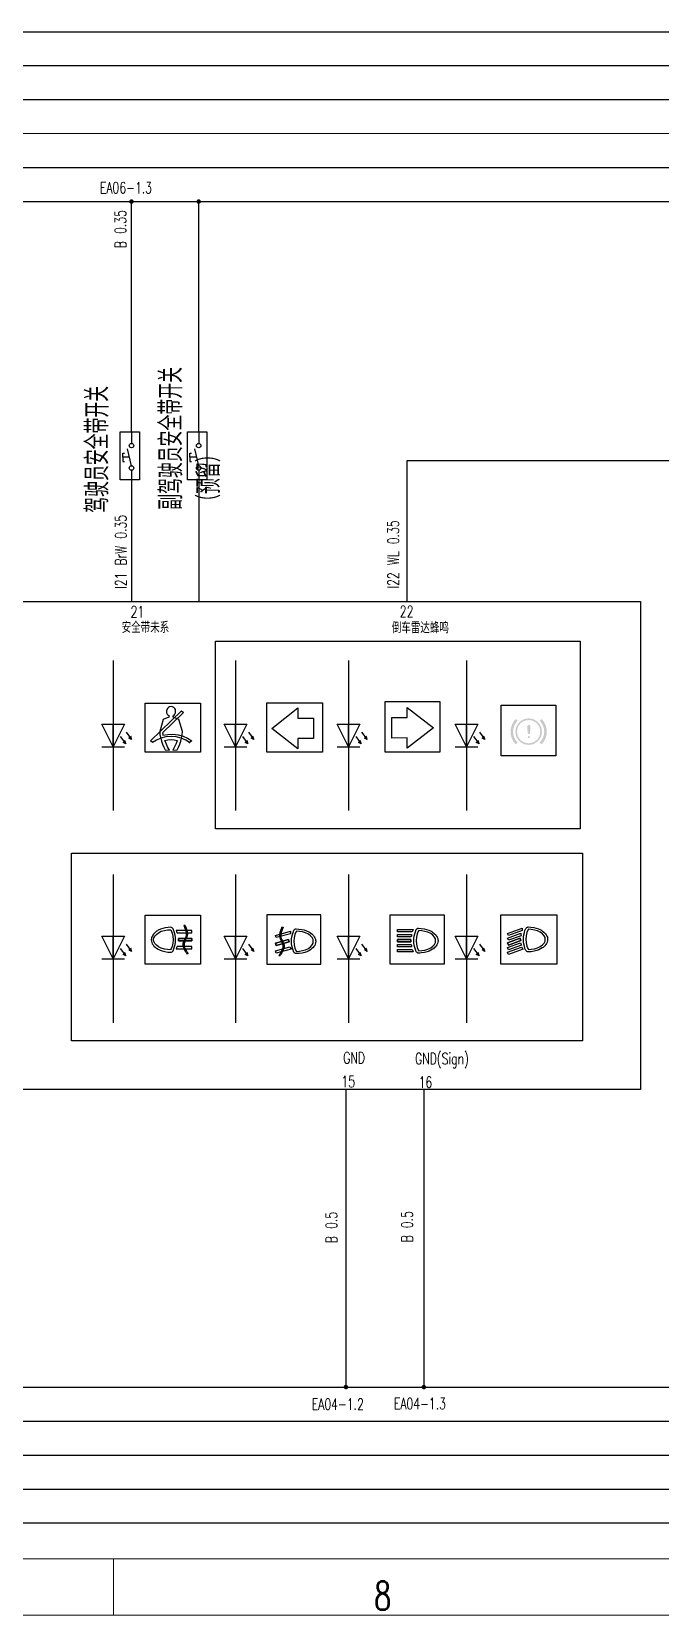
# Model space of a CAD drawing. Header units: millimetres. Extents: x 944 to 3046, y -306 to 288.
# Drawn here: x 1630.2 to 1741.1, y -305.6 to -26 of the extents above; entities that cross this region are included whole.
import ezdxf

# ---------------------------------------------------------------- set-up
doc = ezdxf.new("R2010")
doc.units = ezdxf.units.MM
doc.linetypes.add('DASHED', pattern=[19.049999999999997, 12.7, -6.349999999999998])
doc.linetypes.add('HIDDEN', pattern=[9.524999999999999, 6.349999999999999, -3.174999999999999])
doc.layers.add('0Filament', color=7, linetype='Continuous', lineweight=20)
doc.layers.add('IG电', color=30, linetype='Continuous', lineweight=20)
for name, color, linetype in [('310V高压电源', 221, 'Continuous'), ('3DASHED', 3, 'DASHED'), ('ACC电源', 20, 'Continuous'), ('低速CAN低', 21, 'Continuous'), ('地线', 2, 'Continuous'), ('文字层', 7, 'Continuous'), ('电器件', 4, 'Continuous'), ('电器连接线', 7, 'Continuous'), ('电池电', 10, 'Continuous')]:
    doc.layers.add(name, color=color, linetype=linetype)
doc.layers.add('低速CAN高', color=7, linetype='Continuous', true_color=0x9c6471)
doc.layers.add('背光电源', color=5, linetype='Continuous', plot=False)
doc.layers.add('高速CAN高', color=23, linetype='Continuous', plot=False)
doc.layers.add('高速CAN低', color=7, linetype='Continuous', true_color=0xffa500, plot=False)
doc.styles.add('HZ', font='txt.shx', dxfattribs={"width": 0.7, "height": 2})
doc.styles.add('HZ-3.0', font='txt.shx', dxfattribs={"width": 0.7, "height": 3.5, "bigfont": 'hztxt.shx'})

# ---------------------------------------------------------------- blocks, each defined once
blk = doc.blocks.new('A$C0CAE0D84')
at = {"layer": '电器件'}
for points in [[(2.414187974092783, 4.777432520387038), (2.275947873215955, 4.961302417289289), (2.137707772339124, 5.145172314191539), (2.660826723767967, 5.250668387586074)], [(3.193703282117893, 3.740617599020652), (3.055463181241067, 3.924487495924721), (2.917223080364236, 4.108357392825154), (3.440342031793078, 4.213853466221507)]]:
    blk.add_hatch(color=256, dxfattribs=at).paths.add_polyline_path(points)
for p, q in [((-1.819e-12, 4.000000889197281), (3.999999999998181, 2.000000889197281)), ((-1.819e-12, 8.891972811e-07), (-1.819e-12, 4.000000889197281)), ((1.390022109314485, 4.29523108622993), (2.660826723767967, 5.250668387586074)), ((2.660826723767967, 5.250668387586074), (2.137707772339124, 5.145172314191539)), ((2.137707772339124, 5.145172314191539), (2.275947873215955, 4.961302417289289)), ((2.169537417339597, 3.258416164865366), (3.440342031793078, 4.213853466221507)), ((2.414187974092783, 4.777432520387038), (2.275947873215955, 4.961302417289289)), ((2.660826723767967, 5.250668387586074), (2.414187974092783, 4.777432520387038)), ((3.440342031793078, 4.213853466221507), (2.917223080364236, 4.108357392825154)), ((2.917223080364236, 4.108357392825154), (3.055463181241067, 3.924487495924721)), ((3.193703282117893, 3.740617599020652), (3.055463181241067, 3.924487495924721)), ((3.440342031793078, 4.213853466221507), (3.193703282117893, 3.740617599020652)), ((3.999999999998181, 8.891972811e-07), (3.999999999998181, 4.000000889197281)), ((3.999999999998181, 2.000000889197281), (-1.819e-12, 8.891972811e-07))]:
    blk.add_line(p, q, dxfattribs=at)
blk = doc.blocks.new('A$C5C44610B')
blk.add_line((1.999995099402438, -3.4309814509e-06), (1.999995099401985, 3.999996569018548))
at = {"rotation": 270}
blk.add_blockref('A$C0CAE0D84', (-5.7897946135e-06, 3.99999656901673), dxfattribs=at)

msp = doc.modelspace()

# ---------------------------------------------------------------- hatches: boundary and pattern name
at = {"layer": '0Filament', "ltscale": 0.1}
for points in [[(1647.379148799946, -55.98618468316273, 1), (1648.175815886623, -55.98618468316273, 1)], [(1659.239980232966, -55.98618468316274, 1), (1660.036647319643, -55.98618468316274, 1)], [(1685.222864884216, -265.3142655791758, 1), (1686.019531970893, -265.3142655791758, 1)], [(1698.968682179186, -265.3142655791758, 1), (1699.765349265863, -265.3142655791758, 1)]]:
    msp.add_hatch(color=0, dxfattribs=at).paths.add_polyline_path(points)
at = {"layer": '电池电', "lineweight": -3}
h = msp.add_hatch(color=256, dxfattribs=at)
edge = h.paths.add_edge_path()
edge.add_arc((1717.863033734806, -149.5865342682175), 2.339999999999998, 0, 360)
edge = h.paths.add_edge_path(flags=16)
edge.add_ellipse((1717.863033734806, -149.5865342682175), major_axis=(0, 2.047746153914999), ratio=1, start_angle=0, end_angle=360, ccw=False)
edge = h.paths.add_edge_path(flags=0)
edge.add_ellipse((1717.895545812786, -150.5382100941251), major_axis=(0, 0.189494401286925), ratio=1, start_angle=0, end_angle=360, ccw=False)
edge = h.paths.add_edge_path()
edge.add_line((1719.804041849163, -147.6455261538596), (1720.125163050478, -147.324404952546))
edge.add_ellipse((1717.863033734806, -149.5865342682175), major_axis=(0, 3.199133958063747), ratio=1, start_angle=225.0000000000095, end_angle=314.99999999999056, ccw=False)
edge.add_line((1720.125163050478, -151.8486635838881), (1719.804041849166, -151.5275423825741))
edge.add_ellipse((1717.863033734806, -149.5865342682175), major_axis=(0, 2.744999999999998), ratio=1, start_angle=225.0000000000095, end_angle=314.9999999999905)
edge = h.paths.add_edge_path()
edge.add_line((1715.600904419137, -151.8486635838882), (1715.922025620449, -151.5275423825743))
edge.add_ellipse((1717.863033734806, -149.5865342682175), major_axis=(0, 2.744999999999998), ratio=1, start_angle=45.00000000000949, end_angle=134.9999999999905, ccw=False)
edge.add_line((1715.922025620449, -147.6455261538607), (1715.600904419135, -147.3244049525468))
edge.add_ellipse((1717.863033734806, -149.5865342682175), major_axis=(0, 3.199133958063747), ratio=1, start_angle=45.00000000000951, end_angle=134.9999999999905)
edge = h.paths.add_edge_path(flags=0)
edge.add_ellipse((1717.895545812786, -148.6703295075091), major_axis=(0, 0.292814683991865), ratio=1, start_angle=-95.09199999999629, end_angle=95.0919999999964, ccw=False)
edge.add_line((1718.187204894165, -148.6963183399181), (1718.084292368294, -149.8511908348545))
edge.add_ellipse((1717.895545812786, -149.8343722171185), major_axis=(0, 0.189494401286925), ratio=1, start_angle=95.0919999999964, end_angle=264.9080000000036, ccw=False)
edge.add_line((1717.706799257276, -149.8511908348546), (1717.603886731406, -148.6963183399184))

# ---------------------------------------------------------------- linework, layer by layer
for p, q in [((1696.396286413474, -126.5757284137408), (1696.396286413474, -101.7317578127779)), ((1696.396286413474, -101.7317578127779), (1782.634178872121, -101.7317578127779)), ((1647.777482343286, -105.1275090823515), (1647.777482343286, -126.5757284137408)), ((1659.638313776306, -105.1275090823515), (1659.638313776306, -126.5757284137408))]:
    msp.add_line(p, q)
at = {"lineweight": -3}
for p, q in [((1644.550791857927, -136.9930345967958), (1644.550791857927, -163.4928928446939)), ((1666.119585372596, -136.9930345967958), (1666.119585372596, -163.492892844694)), ((1686.091896899512, -136.9930345967958), (1686.091896899512, -163.492892844694)), ((1706.887247083436, -136.9930345967958), (1706.887247083436, -163.492892844694)), ((1692.551173248026, -144.2840990707201), (1702.182825500156, -144.2840990707201)), ((1692.551173248026, -153.2330770853581), (1692.551173248026, -144.2840990707201)), ((1702.182825500156, -144.2840990707201), (1702.182825500156, -153.2330770853581)), ((1713.016200567795, -144.8917011201416), (1722.647852819927, -144.8917011201416)), ((1713.016200567795, -153.8406791347796), (1713.016200567795, -144.8917011201416)), ((1722.647852819927, -144.8917011201416), (1722.647852819927, -153.8406791347796)), ((1702.182825500156, -153.2330770853581), (1692.551173248026, -153.2330770853581)), ((1722.647852819927, -153.8406791347796), (1713.016200567795, -153.8406791347796)), ((1644.550791857927, -174.8112950345966), (1644.550791857927, -200.9805043865057)), ((1666.119585372596, -174.8112950345966), (1666.119585372596, -200.9805043865057)), ((1686.091896899512, -174.8112950345966), (1686.091896899512, -200.9805043865057)), ((1706.887247083436, -174.8112950345966), (1706.887247083436, -200.9805043865057)), ((1657.227007579234, -183.8391464017888), (1657.021581498315, -183.8391464017888)), ((1674.333801395521, -184.1062758735362), (1674.53922747644, -184.1062758735362)), ((1657.769666517362, -188.8255623468551), (1657.564240436443, -188.8255623468551)), ((1673.791142457394, -189.0926918186027), (1673.996568538312, -189.0926918186027))]:
    msp.add_line(p, q, dxfattribs=at)
msp.add_lwpolyline([(1433.0100303036, -126.5757284137408), (1737.576463196664, -126.5757284137408), (1737.576463196664, -212.7849401088766), (1433.0100303036, -212.7849401088766)], close=True)
for points in [[(1662.579602049289, -133.5881489346792), (1726.955999294364, -133.5881489346792), (1726.955999294364, -166.7741985763181), (1662.579602049289, -166.7741985763181)], [(1650.188984250421, -144.5745474700988), (1659.942329362135, -144.5745474700988), (1659.942329362135, -153.2330770853581), (1650.188984250421, -153.2330770853581)], [(1671.643067586071, -144.5099323605911), (1681.484997941154, -144.5099323605911), (1681.484997941154, -153.2330770853581), (1671.643067586071, -153.2330770853581)], [(1637.224526888293, -171.0164006188443), (1727.36987071371, -171.0164006188443), (1727.36987071371, -204.2024502604828), (1637.224526888293, -204.2024502604828)], [(1650.188984250421, -182.002799154264), (1659.942329362135, -182.002799154264), (1659.942329362135, -190.6613287695227), (1650.188984250421, -190.6613287695227)], [(1681.170386449619, -181.9127978338574), (1671.68960975318, -181.9127978338574), (1671.68960975318, -190.6613287695227), (1681.170386449619, -190.6613287695227)], [(1693.44774978423, -181.9127978338574), (1702.928526480669, -181.9127978338574), (1702.928526480669, -190.6613287695227), (1693.44774978423, -190.6613287695227)], [(1712.964991457472, -181.9381840447558), (1722.806921812555, -181.9381840447558), (1722.806921812555, -190.6613287695227), (1712.964991457472, -190.6613287695227)]]:
    msp.add_lwpolyline(points, close=True, dxfattribs=at)
for points in [[(1657.021581498315, -183.8391464017888), (1657.417866401339, -185.6483951869992), (1656.857631766742, -187.0170060729342), (1657.564240436443, -188.8255623468551)], [(1657.227007579234, -183.8391464017888), (1657.623292482258, -185.6483951869992), (1657.063057847659, -187.0170060729342), (1657.769666517362, -188.8255623468551)], [(1674.333801395521, -184.1062758735362), (1673.937516492497, -185.9155246587467), (1674.497751127094, -187.2841355446817), (1673.791142457394, -189.0926918186027)], [(1674.53922747644, -184.1062758735362), (1674.142942573416, -185.9155246587467), (1674.703177208013, -187.2841355446817), (1673.996568538312, -189.0926918186027)]]:
    msp.add_spline(points, degree=3, dxfattribs=at)
at = {"layer": '0Filament', "color": 2}
msp.add_line((953.6050991424108, -295.6199592251646), (3035.605099142411, -295.6199592251646), dxfattribs=at)
at = {"layer": '0Filament'}
msp.add_line((1644.605099142411, -295.6199592251646), (1644.605099142411, -305.6199592251646), dxfattribs=at)
at = {"layer": '0Filament', "color": 7}
msp.add_line((3045.605099142411, -305.6199592251646), (943.6050991424108, -305.6199592251646), dxfattribs=at)
at = {"layer": '310V高压电源'}
msp.add_line((1026.588253704628, -25.98618468316272), (3003.679633700273, -25.98618468316278), dxfattribs=at)
at = {"layer": 'ACC电源'}
msp.add_line((1026.588253704628, -37.98618468316272), (3003.679633700273, -37.98618468316272), dxfattribs=at)
at = {"layer": 'ACC电源', "linetype": 'Continuous', "lineweight": -3}
for p, q in [((1652.89563366649, -184.4786842178324), (1652.497953472003, -184.6435468255351)), ((1653.298677678285, -184.3334623537888), (1652.89563366649, -184.4786842178324)), ((1653.719926765165, -184.2419185424727), (1653.298677678285, -184.3334623537888)), ((1654.230207243363, -184.1685997460868), (1653.719926765165, -184.2419185424727)), ((1654.1569482665, -184.5899285923331), (1654.70513438297, -184.5520030142183)), ((1654.740467781716, -184.1346023167047), (1654.230207243363, -184.1685997460868)), ((1654.70513438297, -184.5520030142183), (1654.740467781716, -184.5899285923331)), ((1654.778473119195, -184.1489789422673), (1654.740467781716, -184.1346023167047)), ((1654.832091352398, -184.1489789422673), (1654.778473119195, -184.1489789422673)), ((1654.943315787059, -184.2065851437256), (1654.832091352398, -184.1489789422673)), ((1655.034859598379, -184.2798441205892), (1654.943315787059, -184.2065851437256)), ((1655.108178394762, -184.3871603463572), (1655.034859598379, -184.2798441205892)), ((1655.273041002467, -184.7547912000358), (1655.108178394762, -184.3871603463572)), ((1676.452630579993, -184.6542898181045), (1676.525949376377, -184.5469735923367)), ((1676.525949376377, -184.5469735923367), (1676.617493187697, -184.4737146154732)), ((1676.617493187697, -184.4737146154732), (1676.728717622357, -184.4161084140147)), ((1676.728717622357, -184.4161084140147), (1676.782335855559, -184.4161084140147)), ((1676.782335855559, -184.4161084140147), (1676.820341193038, -184.4017317884523)), ((1676.820341193038, -184.4017317884523), (1677.330601731392, -184.4357292178347)), ((1677.330601731392, -184.4357292178347), (1677.84088220959, -184.5090480142204)), ((1677.84088220959, -184.5090480142204), (1678.262131296471, -184.6005918255364)), ((1694.730515004636, -184.9325938750927), (1694.730515004636, -184.5151931775782)), ((1694.730515004636, -184.5151931775782), (1697.470269136346, -184.5151931775782)), ((1697.470269136346, -184.5151931775782), (1697.398286309328, -184.7141130341877)), ((1697.869305240042, -184.916901220005), (1698.034167847747, -184.5492703663257)), ((1698.034167847747, -184.5492703663257), (1698.107486644128, -184.4419541405582)), ((1698.107486644128, -184.4419541405582), (1698.19903045545, -184.3686951636942)), ((1698.19903045545, -184.3686951636942), (1698.310254890108, -184.3110889622362)), ((1698.310254890108, -184.3110889622362), (1698.363873123311, -184.3110889622362)), ((1698.363873123311, -184.3110889622362), (1698.40187846079, -184.2967123366741)), ((1698.40187846079, -184.2967123366741), (1698.912138999145, -184.3307097660562)), ((1698.912138999145, -184.3307097660562), (1699.422419477343, -184.4040285624416)), ((1699.422419477343, -184.4040285624416), (1699.843668564224, -184.4955723737581)), ((1699.843668564224, -184.4955723737581), (1700.246712576016, -184.6407942378016)), ((1714.14986626793, -185.2098282732348), (1716.724393008267, -184.2727771724302)), ((1716.724393008267, -184.2727771724302), (1716.724785874761, -184.484320270628)), ((1716.724785874761, -184.484320270628), (1716.730688540638, -184.7146743305485)), ((1717.215896471293, -184.6930388559327), (1717.380759078997, -184.3254080022533)), ((1717.380759078997, -184.3254080022533), (1717.45407787538, -184.2180917764859)), ((1717.45407787538, -184.2180917764859), (1717.5456216867, -184.144832799622)), ((1717.748469692043, -184.5281762482297), (1717.525980943039, -185.0763623647002)), ((1717.5456216867, -184.144832799622), (1717.656846121361, -184.0872265981639)), ((1717.656846121361, -184.0872265981639), (1717.710464354563, -184.0872265981639)), ((1717.710464354563, -184.0872265981639), (1717.748469692043, -184.0728499726016)), ((1717.748469692043, -184.0728499726016), (1718.258730230396, -184.1068474019838)), ((1717.783803090789, -184.4902506701152), (1717.748469692043, -184.5281762482297)), ((1718.331989207257, -184.5281762482297), (1717.783803090789, -184.4902506701152)), ((1718.258730230396, -184.1068474019838), (1718.769010708595, -184.1801661983696)), ((1718.898539917548, -184.6210360890703), (1718.331989207257, -184.5281762482297)), ((1718.769010708595, -184.1801661983696), (1719.190259795475, -184.2717100096856)), ((1719.190259795475, -184.2717100096856), (1719.593303807268, -184.4169318737297)), ((1719.593303807268, -184.4169318737297), (1719.990984001757, -184.5817944814316)), ((1651.290257105198, -186.1429630702663), (1651.27454451027, -186.3235183330572)), ((1651.27454451027, -186.3235183330572), (1651.309877909019, -186.5799845716016)), ((1651.328242502836, -185.9584796587441), (1651.290257105198, -186.1429630702663)), ((1651.309877909019, -186.5799845716016), (1651.367504050314, -186.8168300063242)), ((1651.401481539857, -185.7399988178398), (1651.328242502836, -185.9584796587441)), ((1651.367504050314, -186.8168300063242), (1651.45509977306, -187.0549316510483)), ((1651.528438509287, -185.5215179769347), (1651.401481539857, -185.7399988178398)), ((1651.45509977306, -187.0549316510483), (1651.58596495138, -187.2537717482942)), ((1651.673660373328, -185.3186699715935), (1651.528438509287, -185.5215179769347)), ((1651.58596495138, -187.2537717482942), (1651.75082755908, -187.4539677547435)), ((1651.930046852507, -185.0465708974872), (1651.673660373328, -185.3186699715935)), ((1651.693281177148, -186.3418829268777), (1651.731206755264, -186.0121776513122)), ((1651.731206755264, -186.6519673986212), (1651.693281177148, -186.3418829268777)), ((1651.731206755264, -186.0121776513122), (1651.896069362969, -185.6824524359057)), ((1651.896069362969, -186.9816926140286), (1651.731206755264, -186.6519673986212)), ((1651.896069362969, -185.6824524359057), (1652.168228256598, -185.3762961128922)), ((1652.187849060419, -187.2891051470416), (1651.896069362969, -186.9816926140286)), ((1652.221846489799, -184.8280302370578), (1651.930046852507, -185.0465708974872)), ((1652.168228256598, -185.3762961128922), (1652.569856539659, -185.0805683268692)), ((1652.569856539659, -187.5834969637002), (1652.187849060419, -187.2891051470416)), ((1652.351375698755, -184.7364864257406), (1652.221846489799, -184.8280302370578)), ((1652.497953472003, -184.6435468255351), (1652.351375698755, -184.7364864257406)), ((1652.569856539659, -185.0805683268692), (1653.046139588475, -184.8437228921449)), ((1653.046139588475, -184.8437228921449), (1653.590397556211, -184.6827884331739)), ((1653.590397556211, -184.6827884331739), (1654.1569482665, -184.5899285923331)), ((1654.740467781716, -184.5899285923331), (1654.96295653072, -185.1381147088038)), ((1654.96295653072, -185.1381147088038), (1655.088557590941, -185.7217139833859)), ((1655.088557590941, -186.9436872765485), (1654.96295653072, -187.5259505817652)), ((1655.088557590941, -185.7217139833859), (1655.12387104985, -186.3235183330572)), ((1655.12387104985, -186.3235183330572), (1655.088557590941, -186.9436872765485)), ((1655.380277468868, -185.1198298743499), (1655.273041002467, -184.7547912000358)), ((1655.471881099709, -185.5215179769347), (1655.380277468868, -185.1198298743499)), ((1655.380277468868, -187.5455713855852), (1655.471881099709, -187.1426270729994)), ((1655.52549933291, -185.92055408063), (1655.471881099709, -185.5215179769347)), ((1655.471881099709, -187.1426270729994), (1655.52549933291, -186.7448471793044)), ((1655.545120136729, -186.3235183330572), (1655.52549933291, -185.92055408063)), ((1655.52549933291, -186.7448471793044), (1655.545120136729, -186.3235183330572)), ((1655.672077106162, -184.7089860079068), (1655.744059933181, -184.9079058645162)), ((1658.411831237872, -184.7089860079068), (1655.672077106162, -184.7089860079068)), ((1655.744059933181, -184.9079058645162), (1655.817298970202, -185.1263867054217)), ((1655.817298970202, -185.1263867054217), (1658.411831237872, -185.1263867054217)), ((1656.055400614929, -186.1233223266057), (1656.073765208746, -186.3235183330572)), ((1658.411831237872, -186.1233223266057), (1656.055400614929, -186.1233223266057)), ((1656.055400614929, -186.1233223266057), (1658.411831237872, -186.1233223266057)), ((1656.073765208746, -186.3235183330572), (1656.055400614929, -186.1233223266057)), ((1656.055400614929, -186.1233223266057), (1656.073765208746, -186.3235183330572)), ((1658.411831237872, -186.1233223266057), (1656.055400614929, -186.1233223266057)), ((1656.073765208746, -186.3235183330572), (1656.055400614929, -186.5420589934868)), ((1656.055400614929, -186.5420589934868), (1656.073765208746, -186.3235183330572)), ((1656.073765208746, -186.3235183330572), (1656.055400614929, -186.5420589934868)), ((1656.055400614929, -186.5420589934868), (1658.411831237872, -186.5420589934868)), ((1658.411831237872, -186.5420589934868), (1656.055400614929, -186.5420589934868)), ((1656.055400614929, -186.5420589934868), (1658.411831237872, -186.5420589934868)), ((1658.411831237872, -185.1263867054217), (1658.411831237872, -184.7089860079068)), ((1658.411831237872, -186.5420589934868), (1658.411831237872, -186.1233223266057)), ((1658.411831237872, -186.1233223266057), (1658.411831237872, -186.5420589934868)), ((1658.411831237872, -186.5420589934868), (1658.411831237872, -186.1233223266057)), ((1673.219270644929, -186.9163774626737), (1675.492989125555, -186.2975321252787)), ((1675.492989125555, -186.2975321252787), (1673.219270644929, -186.9163774626737)), ((1673.219270644929, -186.9163774626737), (1675.492989125555, -186.2975321252787)), ((1673.329239184369, -187.3204162188891), (1673.219270644929, -186.9163774626737)), ((1673.219270644929, -186.9163774626737), (1673.329239184369, -187.3204162188891)), ((1673.329239184369, -187.3204162188891), (1673.219270644929, -186.9163774626737)), ((1673.219446070932, -185.5516852055231), (1675.863033172961, -184.8321715251672)), ((1673.329063758366, -185.9544348857061), (1673.219446070932, -185.5516852055231)), ((1675.832526371751, -185.2730593421464), (1673.329063758366, -185.9544348857061)), ((1675.602957664994, -186.7015708814939), (1673.329239184369, -187.3204162188891)), ((1673.329239184369, -187.3204162188891), (1675.602957664994, -186.7015708814939)), ((1675.602957664994, -186.7015708814939), (1673.329239184369, -187.3204162188891)), ((1675.492989125555, -186.2975321252787), (1675.52784457515, -186.4955240365751)), ((1675.52784457515, -186.4955240365751), (1675.492989125555, -186.2975321252787)), ((1675.492989125555, -186.2975321252787), (1675.52784457515, -186.4955240365751)), ((1675.52784457515, -186.4955240365751), (1675.602957664994, -186.7015708814939)), ((1675.602957664994, -186.7015708814939), (1675.52784457515, -186.4955240365751)), ((1675.52784457515, -186.4955240365751), (1675.602957664994, -186.7015708814939)), ((1675.845817279605, -185.0430132898986), (1675.832526371751, -185.2730593421464)), ((1675.863033172961, -184.8321715251672), (1675.845817279605, -185.0430132898986)), ((1676.015688838027, -186.5906478048045), (1676.035309641845, -186.1876835523775)), ((1676.035309641845, -187.0119766510521), (1676.015688838027, -186.5906478048045)), ((1676.035309641845, -186.1876835523775), (1676.088927875046, -185.7886474486821)), ((1676.088927875046, -187.4097565447468), (1676.035309641845, -187.0119766510521)), ((1676.088927875046, -185.7886474486821), (1676.180531505886, -185.3869593460972)), ((1676.180531505886, -185.3869593460972), (1676.287767972288, -185.0219206717833)), ((1676.287767972288, -185.0219206717833), (1676.452630579993, -184.6542898181045)), ((1676.472251383814, -185.9888434551336), (1676.436937924905, -186.5906478048045)), ((1676.436937924905, -186.5906478048045), (1676.472251383814, -187.2108167482961)), ((1676.597852444035, -185.4052441805512), (1676.472251383814, -185.9888434551336)), ((1676.472251383814, -187.2108167482961), (1676.597852444035, -187.7930800535128)), ((1676.820341193038, -184.8570580640802), (1676.597852444035, -185.4052441805512)), ((1676.855674591785, -184.8191324859656), (1676.820341193038, -184.8570580640802)), ((1677.403860708255, -184.8570580640802), (1676.855674591785, -184.8191324859656)), ((1677.970411418544, -184.9499179049212), (1677.403860708255, -184.8570580640802)), ((1678.514669386279, -185.1108523638923), (1677.970411418544, -184.9499179049212)), ((1678.262131296471, -184.6005918255364), (1678.665175308265, -184.7458136895805)), ((1678.990952435096, -185.3476977986168), (1678.514669386279, -185.1108523638923)), ((1678.665175308265, -184.7458136895805), (1679.062855502752, -184.9106762972823)), ((1679.392580718157, -185.6434255846397), (1678.990952435096, -185.3476977986168)), ((1679.062855502752, -184.9106762972823), (1679.209433276002, -185.0036158974882)), ((1679.209433276002, -185.0036158974882), (1679.338962484958, -185.0951597088057)), ((1679.338962484958, -185.0951597088057), (1679.630762122247, -185.3137003692344)), ((1679.372959914336, -187.5562346187888), (1679.664739611787, -187.2488220857757)), ((1679.664739611787, -185.9495819076534), (1679.392580718157, -185.6434255846397)), ((1679.630762122247, -185.3137003692344), (1679.887148601427, -185.5857994433409)), ((1679.829602219492, -186.2793071230593), (1679.664739611787, -185.9495819076534)), ((1679.664739611787, -187.2488220857757), (1679.829602219492, -186.9190968703687)), ((1679.867527797608, -186.6090123986249), (1679.829602219492, -186.2793071230593)), ((1679.829602219492, -186.9190968703687), (1679.867527797608, -186.6090123986249)), ((1679.887148601427, -185.5857994433409), (1680.032370465467, -185.7886474486821)), ((1680.105709201694, -187.3220611227957), (1679.974844023374, -187.5209012200417)), ((1680.032370465467, -185.7886474486821), (1680.159327434898, -186.0071282895872)), ((1680.19330492444, -187.0839594780717), (1680.105709201694, -187.3220611227957)), ((1680.159327434898, -186.0071282895872), (1680.23256647192, -186.2256091304918)), ((1680.250931065738, -186.8471140433493), (1680.19330492444, -187.0839594780717)), ((1680.23256647192, -186.2256091304918), (1680.270551869557, -186.4100925420137)), ((1680.286264464486, -186.5906478048045), (1680.250931065738, -186.8471140433493)), ((1680.270551869557, -186.4100925420137), (1680.286264464486, -186.5906478048045)), ((1697.325047272306, -184.9325938750927), (1694.730515004636, -184.9325938750927)), ((1694.730515004636, -185.3892561200875), (1697.194182093985, -185.3892561200875)), ((1694.730515004636, -185.8105052069687), (1694.730515004636, -185.3892561200875)), ((1697.122279026331, -185.8105052069687), (1694.730515004636, -185.8105052069687)), ((1694.730515004636, -186.2854323465751), (1697.086945627579, -186.2854323465751)), ((1694.730515004636, -186.7041690134556), (1694.730515004636, -186.2854323465751)), ((1694.730515004636, -186.2854323465751), (1694.730515004636, -186.7041690134556)), ((1697.086945627579, -186.2854323465751), (1694.730515004636, -186.2854323465751)), ((1694.730515004636, -186.7041690134556), (1694.730515004636, -186.2854323465751)), ((1694.730515004636, -186.2854323465751), (1697.086945627579, -186.2854323465751)), ((1697.086945627579, -186.7041690134556), (1694.730515004636, -186.7041690134556)), ((1694.730515004636, -186.7041690134556), (1697.086945627579, -186.7041690134556)), ((1697.086945627579, -186.7041690134556), (1694.730515004636, -186.7041690134556)), ((1694.730515004636, -187.6003651797849), (1694.730515004636, -187.1791160929037)), ((1694.730515004636, -187.1791160929037), (1697.122279026331, -187.1791160929037)), ((1697.086945627579, -186.2854323465751), (1697.068581033761, -186.4856283530262)), ((1697.068581033761, -186.4856283530262), (1697.086945627579, -186.2854323465751)), ((1697.086945627579, -186.2854323465751), (1697.068581033761, -186.4856283530262)), ((1697.068581033761, -186.4856283530262), (1697.086945627579, -186.7041690134556)), ((1697.086945627579, -186.7041690134556), (1697.068581033761, -186.4856283530262)), ((1697.068581033761, -186.4856283530262), (1697.086945627579, -186.7041690134556)), ((1697.160184664604, -185.6116451698842), (1697.122279026331, -185.8105052069687)), ((1697.122279026331, -187.1791160929037), (1697.160184664604, -187.3779761299882)), ((1697.194182093985, -185.3892561200875), (1697.160184664604, -185.6116451698842)), ((1697.398286309328, -184.7141130341877), (1697.325047272306, -184.9325938750927)), ((1697.597226105778, -186.4856283530262), (1697.616846909597, -186.0826641005992)), ((1697.616846909597, -186.9069571992737), (1697.597226105778, -186.4856283530262)), ((1697.616846909597, -186.0826641005992), (1697.670465142799, -185.6836279969039)), ((1697.670465142799, -187.3047370929687), (1697.616846909597, -186.9069571992737)), ((1697.670465142799, -185.6836279969039), (1697.76206877364, -185.2819398943187)), ((1697.76206877364, -187.7076814055545), (1697.670465142799, -187.3047370929687)), ((1697.76206877364, -185.2819398943187), (1697.869305240042, -184.916901220005)), ((1698.053788651567, -185.8838240033552), (1698.018475192658, -186.4856283530262)), ((1698.018475192658, -186.4856283530262), (1698.053788651567, -187.1057972965177)), ((1698.179389711787, -185.3002247287725), (1698.053788651567, -185.8838240033552)), ((1698.053788651567, -187.1057972965177), (1698.179389711787, -187.6880606017342)), ((1698.40187846079, -184.7520386123017), (1698.179389711787, -185.3002247287725)), ((1698.437211859537, -184.7141130341877), (1698.40187846079, -184.7520386123017)), ((1698.985397976006, -184.7520386123017), (1698.437211859537, -184.7141130341877)), ((1699.551948686296, -184.8448984531432), (1698.985397976006, -184.7520386123017)), ((1700.096206654033, -185.0058329121138), (1699.551948686296, -184.8448984531432)), ((1700.572489702848, -185.2426783468383), (1700.096206654033, -185.0058329121138)), ((1700.246712576016, -184.6407942378016), (1700.644392770506, -184.8056568455039)), ((1700.974117985911, -185.5384061328612), (1700.572489702848, -185.2426783468383)), ((1700.644392770506, -184.8056568455039), (1700.790970543753, -184.8985964457095)), ((1700.790970543753, -184.8985964457095), (1700.920499752711, -184.990140257027)), ((1700.920499752711, -184.990140257027), (1701.21229939, -185.2086809174563)), ((1700.954497182088, -187.4512151670108), (1701.246276879539, -187.1438026339971)), ((1701.246276879539, -185.8445624558747), (1700.974117985911, -185.5384061328612)), ((1701.21229939, -185.2086809174563), (1701.468685869179, -185.4807799915625)), ((1701.411139487245, -186.174287671281), (1701.246276879539, -185.8445624558747)), ((1701.246276879539, -187.1438026339971), (1701.411139487245, -186.8140774185902)), ((1701.449065065359, -186.5039929468463), (1701.411139487245, -186.174287671281)), ((1701.411139487245, -186.8140774185902), (1701.449065065359, -186.5039929468463)), ((1701.468685869179, -185.4807799915625), (1701.61390773322, -185.6836279969039)), ((1701.687246469447, -187.2170416710173), (1701.556381291126, -187.4158817682631)), ((1701.61390773322, -185.6836279969039), (1701.74086470265, -185.9021088378092)), ((1701.774842192193, -186.9789400262932), (1701.687246469447, -187.2170416710173)), ((1701.74086470265, -185.9021088378092), (1701.814103739671, -186.1205896787133)), ((1701.832468333489, -186.7420945915708), (1701.774842192193, -186.9789400262932)), ((1701.814103739671, -186.1205896787133), (1701.852089137311, -186.3050730902352)), ((1701.867801732239, -186.4856283530262), (1701.832468333489, -186.7420945915708)), ((1701.852089137311, -186.3050730902352), (1701.867801732239, -186.4856283530262)), ((1714.149208154588, -186.0311787704137), (1716.464297938524, -185.1885549994066)), ((1714.293283827659, -186.4270234288682), (1714.149208154588, -186.0311787704137)), ((1714.149208154588, -187.7130969791089), (1716.396731156436, -186.8950655056077)), ((1714.149637803713, -186.8733089573677), (1716.363958271488, -186.0673622179706)), ((1716.363958271488, -186.0673622179706), (1714.149637803713, -186.8733089573677)), ((1714.149637803713, -186.8733089573677), (1716.363958271488, -186.0673622179706)), ((1714.292854178535, -187.2667927132881), (1714.149637803713, -186.8733089573677)), ((1714.149637803713, -186.8733089573677), (1714.292854178535, -187.2667927132881)), ((1714.292854178535, -187.2667927132881), (1714.149637803713, -186.8733089573677)), ((1714.292625714319, -185.6020566286001), (1714.14986626793, -185.2098282732348)), ((1716.730688540638, -184.7146743305485), (1714.292625714319, -185.6020566286001)), ((1716.50717464631, -186.4608459738911), (1714.292854178535, -187.2667927132881)), ((1714.292854178535, -187.2667927132881), (1716.50717464631, -186.4608459738911)), ((1716.50717464631, -186.4608459738911), (1714.292854178535, -187.2667927132881)), ((1716.540806829506, -185.6089919553669), (1714.293283827659, -186.4270234288682)), ((1716.608373611597, -187.2663178665579), (1714.293283827659, -188.1089416375642)), ((1716.363958271488, -186.0673622179706), (1716.415172265013, -186.261765988954)), ((1716.415172265013, -186.261765988954), (1716.363958271488, -186.0673622179706)), ((1716.363958271488, -186.0673622179706), (1716.415172265013, -186.261765988954)), ((1716.396731156436, -186.8950655056077), (1716.500364943393, -187.0689683231903)), ((1716.415172265013, -186.261765988954), (1716.50717464631, -186.4608459738911)), ((1716.50717464631, -186.4608459738911), (1716.415172265013, -186.261765988954)), ((1716.415172265013, -186.261765988954), (1716.50717464631, -186.4608459738911)), ((1716.464297938524, -185.1885549994066), (1716.508412339693, -185.4091601541153)), ((1716.500364943393, -187.0689683231903), (1716.608373611597, -187.2663178665579)), ((1716.508412339693, -185.4091601541153), (1716.540806829506, -185.6089919553669)), ((1716.94381733703, -186.261765988954), (1716.96343814085, -185.8588017365267)), ((1716.96343814085, -186.6830948352012), (1716.94381733703, -186.261765988954)), ((1716.96343814085, -185.8588017365267), (1717.017056374051, -185.4597656328314)), ((1717.017056374051, -187.0808747288962), (1716.96343814085, -186.6830948352012)), ((1717.017056374051, -185.4597656328314), (1717.108660004891, -185.0580775302467)), ((1717.108660004891, -187.4838190414818), (1717.017056374051, -187.0808747288962)), ((1717.108660004891, -185.0580775302467), (1717.215896471293, -184.6930388559327)), ((1717.400379882818, -185.6599616392826), (1717.365066423909, -186.261765988954)), ((1717.365066423909, -186.261765988954), (1717.400379882818, -186.8819349324452)), ((1717.525980943039, -185.0763623647002), (1717.400379882818, -185.6599616392826)), ((1717.400379882818, -186.8819349324452), (1717.525980943039, -187.464198237662)), ((1719.442797885283, -184.7819705480415), (1718.898539917548, -184.6210360890703)), ((1719.919080934099, -185.0188159827657), (1719.442797885283, -184.7819705480415)), ((1720.320709217161, -185.3145437687889), (1719.919080934099, -185.0188159827657)), ((1719.919080934099, -187.5217446195967), (1720.301088413341, -187.2273528029385)), ((1719.990984001757, -184.5817944814316), (1720.137561775005, -184.6747340816372)), ((1720.137561775005, -184.6747340816372), (1720.26709098396, -184.7662778929547)), ((1720.26709098396, -184.7662778929547), (1720.558890621252, -184.984818553384)), ((1720.301088413341, -187.2273528029385), (1720.59286811079, -186.9199402699252)), ((1720.59286811079, -185.6207000918022), (1720.320709217161, -185.3145437687889)), ((1720.558890621252, -184.984818553384), (1720.815277100431, -185.2569176274901)), ((1720.757730718495, -185.9504253072083), (1720.59286811079, -185.6207000918022)), ((1720.59286811079, -186.9199402699252), (1720.757730718495, -186.590215054518)), ((1720.902972522379, -187.1920194041907), (1720.738109914679, -187.3922154106403)), ((1720.795656296612, -186.2801305827744), (1720.757730718495, -185.9504253072083)), ((1720.757730718495, -186.590215054518), (1720.795656296612, -186.2801305827744)), ((1720.815277100431, -185.2569176274901), (1720.960498964472, -185.4597656328314)), ((1721.033837700699, -186.9931793069449), (1720.902972522379, -187.1920194041907)), ((1720.960498964472, -185.4597656328314), (1721.087455933901, -185.6782464737369)), ((1721.121433423445, -186.7550776622211), (1721.033837700699, -186.9931793069449)), ((1721.087455933901, -185.6782464737369), (1721.160694970924, -185.8967273146407)), ((1721.17905956474, -186.5182322274985), (1721.121433423445, -186.7550776622211)), ((1721.160694970924, -185.8967273146407), (1721.198680368561, -186.0812107261631)), ((1721.214392963489, -186.261765988954), (1721.17905956474, -186.5182322274985)), ((1721.198680368561, -186.0812107261631), (1721.214392963489, -186.261765988954)), ((1651.75082755908, -187.4539677547435), (1651.930046852507, -187.6188104226072)), ((1651.930046852507, -187.6188104226062), (1652.076624625758, -187.7483396315622)), ((1652.076624625758, -187.7483396315622), (1652.221846489799, -187.8373710228772)), ((1652.221846489799, -187.8373710228772), (1652.516238306458, -188.0205184650326)), ((1652.516238306458, -188.0205184650326), (1652.84201543329, -188.1670762984407)), ((1653.046139588475, -187.8216783677892), (1652.569856539659, -187.5834969637002)), ((1652.84201543329, -188.1670762984407), (1653.171740648696, -188.2926972985056)), ((1653.590397556211, -187.9826128267601), (1653.046139588475, -187.8216783677892)), ((1653.171740648696, -188.2926972985056), (1653.682001187051, -188.4234827174612)), ((1654.1569482665, -188.0741366982347), (1653.590397556211, -187.9826128267601)), ((1653.682001187051, -188.4234827174612), (1654.210566499701, -188.496801513848)), ((1654.70513438297, -188.1133982457151), (1654.1569482665, -188.0741366982347)), ((1654.210566499701, -188.496801513848), (1654.468368707612, -188.5150863483021)), ((1654.468368707612, -188.5150863483021), (1654.740467781716, -188.5150863483021)), ((1654.740467781716, -188.0741366982347), (1654.70513438297, -188.1133982457151)), ((1654.96295653072, -187.5259505817652), (1654.740467781716, -188.0741366982347)), ((1654.740467781716, -188.5150863483021), (1654.851712156219, -188.5150863483021)), ((1654.851712156219, -188.5150863483021), (1654.977313216441, -188.4391753725482)), ((1654.977313216441, -188.4391753725482), (1655.070192997122, -188.3659363355258)), ((1655.070192997122, -188.3659363355258), (1655.088557590941, -188.3319389061447)), ((1655.088557590941, -188.3319389061447), (1655.108178394762, -188.278240913577)), ((1655.108178394762, -188.278240913577), (1655.273041002467, -187.9092740905326)), ((1655.273041002467, -187.9092740905326), (1655.380277468868, -187.5455713855852)), ((1655.744059933181, -187.7634305267858), (1655.672077106162, -187.9623503833963)), ((1655.672077106162, -187.9623503833963), (1658.411831237872, -187.9623503833963)), ((1655.817298970202, -187.5449496858815), (1655.744059933181, -187.7634305267858)), ((1658.411831237872, -187.5449496858815), (1655.817298970202, -187.5449496858815)), ((1658.411831237872, -187.9623503833963), (1658.411831237872, -187.5449496858815)), ((1673.219446070934, -188.2881048404601), (1675.722908684319, -187.6067292969008)), ((1673.329063758366, -188.6908545206427), (1673.219446070934, -188.2881048404601)), ((1675.972650860393, -187.9713408402877), (1673.329063758366, -188.6908545206427)), ((1675.722908684319, -187.6067292969008), (1675.850954381377, -187.7983073067327)), ((1675.850954381377, -187.7983073067327), (1675.972650860393, -187.9713408402877)), ((1676.180531505886, -187.8127008573325), (1676.088927875046, -187.4097565447468)), ((1676.287767972288, -188.1764035622805), (1676.180531505886, -187.8127008573325)), ((1676.452630579993, -188.5453703853242), (1676.287767972288, -188.1764035622805)), ((1676.472251383814, -188.5990683778917), (1676.452630579993, -188.5453703853242)), ((1676.490615977632, -188.6330658072731), (1676.472251383814, -188.5990683778917)), ((1676.583495758313, -188.7063048442957), (1676.490615977632, -188.6330658072731)), ((1676.709096818538, -188.7822158200501), (1676.583495758313, -188.7063048442957)), ((1676.597852444035, -187.7930800535128), (1676.820341193038, -188.3412661699823)), ((1676.820341193038, -188.7822158200501), (1676.709096818538, -188.7822158200501)), ((1676.820341193038, -188.3412661699823), (1676.855674591785, -188.3805277174629)), ((1677.092440267144, -188.7822158200501), (1676.820341193038, -188.7822158200501)), ((1676.855674591785, -188.3805277174629), (1677.403860708255, -188.3412661699823)), ((1677.350242475054, -188.7639309855952), (1677.092440267144, -188.7822158200501)), ((1677.878807787704, -188.6906121892087), (1677.350242475054, -188.7639309855952)), ((1677.403860708255, -188.3412661699823), (1677.970411418544, -188.2497422985073)), ((1678.389068326058, -188.5598267702529), (1677.878807787704, -188.6906121892087)), ((1677.970411418544, -188.2497422985073), (1678.514669386279, -188.0888078395365)), ((1678.718793541465, -188.4342057701882), (1678.389068326058, -188.5598267702529)), ((1678.514669386279, -188.0888078395365), (1678.990952435096, -187.8506264354479)), ((1679.044570668296, -188.2876479367802), (1678.718793541465, -188.4342057701882)), ((1678.990952435096, -187.8506264354479), (1679.372959914336, -187.5562346187888)), ((1679.338962484958, -188.1045004946244), (1679.044570668296, -188.2876479367802)), ((1679.484184348997, -188.0154691033097), (1679.338962484958, -188.1045004946244)), ((1679.630762122247, -187.8859398943536), (1679.484184348997, -188.0154691033097)), ((1679.809981415674, -187.7210972264912), (1679.630762122247, -187.8859398943547)), ((1679.974844023374, -187.5209012200417), (1679.809981415674, -187.7210972264912)), ((1697.194182093985, -187.6003651797849), (1694.730515004636, -187.6003651797849)), ((1694.730515004636, -188.4744281222947), (1694.730515004636, -188.0570274247805)), ((1694.730515004636, -188.0570274247805), (1697.325047272306, -188.0570274247805)), ((1697.470269136346, -188.4744281222947), (1694.730515004636, -188.4744281222947)), ((1697.160184664604, -187.3779761299882), (1697.194182093985, -187.6003651797849)), ((1697.325047272306, -188.0570274247805), (1697.398286309328, -188.2755082656847)), ((1697.398286309328, -188.2755082656847), (1697.470269136346, -188.4744281222947)), ((1697.869305240042, -188.0713841105018), (1697.76206877364, -187.7076814055545)), ((1698.034167847747, -188.4403509335463), (1697.869305240042, -188.0713841105018)), ((1698.053788651567, -188.4940489261137), (1698.034167847747, -188.4403509335463)), ((1698.072153245384, -188.5280463554949), (1698.053788651567, -188.4940489261137)), ((1698.165033026066, -188.6012853925171), (1698.072153245384, -188.5280463554949)), ((1698.29063408629, -188.6771963682714), (1698.165033026066, -188.6012853925171)), ((1698.179389711787, -187.6880606017342), (1698.40187846079, -188.2362467182037)), ((1698.40187846079, -188.6771963682714), (1698.29063408629, -188.6771963682714)), ((1698.40187846079, -188.2362467182037), (1698.437211859537, -188.2755082656847)), ((1698.673977534897, -188.6771963682714), (1698.40187846079, -188.6771963682714)), ((1698.437211859537, -188.2755082656847), (1698.985397976006, -188.2362467182037)), ((1698.931779742805, -188.6589115338166), (1698.673977534897, -188.6771963682714)), ((1699.460345055456, -188.5855927374299), (1698.931779742805, -188.6589115338166)), ((1698.985397976006, -188.2362467182037), (1699.551948686296, -188.1447228467291)), ((1699.97060559381, -188.4548073184745), (1699.460345055456, -188.5855927374299)), ((1699.551948686296, -188.1447228467291), (1700.096206654033, -187.9837883877582)), ((1700.300330809218, -188.3291863184096), (1699.97060559381, -188.4548073184745)), ((1700.096206654033, -187.9837883877582), (1700.572489702848, -187.7456069836692)), ((1700.62610793605, -188.1826284850017), (1700.300330809218, -188.3291863184096)), ((1700.572489702848, -187.7456069836692), (1700.954497182088, -187.4512151670108)), ((1700.920499752711, -187.9994810428459), (1700.62610793605, -188.1826284850017)), ((1701.065721616751, -187.9104496515311), (1700.920499752711, -187.9994810428459)), ((1701.21229939, -187.7809204425749), (1701.065721616751, -187.9104496515311)), ((1701.391518683427, -187.6160777747128), (1701.21229939, -187.7809204425762)), ((1701.556381291126, -187.4158817682631), (1701.391518683427, -187.6160777747128)), ((1714.293283827659, -188.1089416375642), (1714.149208154588, -187.7130969791089)), ((1714.149866267929, -188.5380637793777), (1716.587929094251, -187.6506814813257)), ((1714.292625714319, -188.9302921347427), (1714.149866267929, -188.5380637793777)), ((1716.867152454655, -187.9932410339378), (1714.292625714319, -188.9302921347427)), ((1716.587929094251, -187.6506814813257), (1716.731476125414, -187.8309370893676)), ((1716.731476125414, -187.8309370893676), (1716.867152454655, -187.9932410339378)), ((1717.215896471293, -187.8475217464297), (1717.108660004891, -187.4838190414818)), ((1717.380759078997, -188.2164885694738), (1717.215896471293, -187.8475217464297)), ((1717.400379882818, -188.2701865620412), (1717.380759078997, -188.2164885694738)), ((1717.418744476635, -188.3041839914226), (1717.400379882818, -188.2701865620412)), ((1717.511624257317, -188.3774230284446), (1717.418744476635, -188.3041839914226)), ((1717.637225317541, -188.4533340041988), (1717.511624257317, -188.3774230284446)), ((1717.525980943039, -187.464198237662), (1717.748469692043, -188.0123843541313)), ((1717.748469692043, -188.4533340041988), (1717.637225317541, -188.4533340041988)), ((1717.748469692043, -188.0123843541313), (1717.783803090789, -188.0516459016122)), ((1718.020568766148, -188.4533340041988), (1717.748469692043, -188.4533340041988)), ((1717.783803090789, -188.0516459016122), (1718.331989207257, -188.0123843541313)), ((1718.278370974057, -188.4350491697444), (1718.020568766148, -188.4533340041988)), ((1718.806936286708, -188.3617303733573), (1718.278370974057, -188.4350491697444)), ((1718.331989207257, -188.0123843541313), (1718.898539917548, -187.9208604826568)), ((1719.317196825061, -188.2309449544022), (1718.806936286708, -188.3617303733573)), ((1718.898539917548, -187.9208604826568), (1719.442797885283, -187.7599260236857)), ((1719.646922040471, -188.1053239543377), (1719.317196825061, -188.2309449544022)), ((1719.442797885283, -187.7599260236857), (1719.919080934099, -187.5217446195967)), ((1719.9726991673, -187.9587661209292), (1719.646922040471, -188.1053239543377)), ((1720.26709098396, -187.775618678774), (1719.9726991673, -187.9587661209292)), ((1720.412312848001, -187.6865872874586), (1720.26709098396, -187.775618678774)), ((1720.558890621252, -187.5570580785027), (1720.412312848001, -187.6865872874586)), ((1720.738109914679, -187.3922154106403), (1720.558890621252, -187.5570580785037))]:
    msp.add_line(p, q, dxfattribs=at)
at = {"layer": 'IG电'}
msp.add_line((1026.588253704628, -43.98618468316272), (3003.679633700273, -43.98618468316272), dxfattribs=at)
at = {"layer": '低速CAN低'}
msp.add_line((1015.702196210619, -289.3142655791758), (2840.072123741346, -289.3142655791759), dxfattribs=at)
at = {"layer": '低速CAN高'}
msp.add_line((1015.702196210619, -283.3142655791758), (2840.072123741346, -283.3142655791763), dxfattribs=at)
at = {"layer": '地线'}
for p, q in [((1026.588253704628, -55.98618468316272), (3003.679633700273, -55.98618468316278)), ((1647.777482343285, -96.61600213868815), (1647.777482343285, -55.98618468316273)), ((1659.638313776304, -96.61600213868815), (1659.638313776304, -55.98618468316273)), ((1685.621198427554, -212.7849401088766), (1685.621198427554, -265.3142655791758)), ((1699.367015722524, -212.7849401088766), (1699.367015722524, -265.3142655791758)), ((1015.702196210619, -265.3142655791758), (2840.072123741345, -265.3142655791758))]:
    msp.add_line(p, q, dxfattribs=at)
at = {"layer": '电器件', "color": 140, "ltscale": 0.1}
for p, q in [((1647.777482343285, -96.61600213868815), (1647.777482343285, -98.67909408241894)), ((1659.638313776304, -96.61600213868815), (1659.638313776304, -98.67909408241894)), ((1646.232601631271, -101.1366235597648), (1646.232601631271, -100.4049457736905)), ((1646.232601631271, -100.4049457736905), (1646.523878289443, -100.4049457736905)), ((1647.777482343286, -102.6417646923833), (1647.069126445351, -99.63148242714624)), ((1658.09343306429, -101.1366235597648), (1658.09343306429, -100.4049457736905)), ((1658.09343306429, -100.4049457736905), (1658.384709722463, -100.4049457736905)), ((1659.638313776306, -102.6417646923833), (1658.92995787837, -99.63148242714624)), ((1647.423304394319, -101.1366235597648), (1646.232601631271, -101.1366235597648)), ((1646.232601631271, -101.1366235597648), (1646.232601631271, -101.868301345839)), ((1646.232601631271, -101.868301345839), (1646.523878289443, -101.868301345839)), ((1647.777482343286, -103.4313646923833), (1647.777482343286, -105.1275090823515)), ((1659.284135827338, -101.1366235597648), (1658.09343306429, -101.1366235597648)), ((1658.09343306429, -101.1366235597648), (1658.09343306429, -101.868301345839)), ((1658.09343306429, -101.868301345839), (1658.384709722463, -101.868301345839)), ((1659.638313776306, -103.4313646923833), (1659.638313776306, -105.1275090823515))]:
    msp.add_line(p, q, dxfattribs=at)
at = {"layer": '电器件', "color": 140, "linetype": 'HIDDEN', "ltscale": 5}
for points in [[(1645.794873504567, -96.62804492245914), (1649.211137587727, -96.62804492245914), (1649.211137587727, -105.1275090823515), (1645.794873504567, -105.1275090823515)], [(1657.655704937586, -96.62804492245914), (1661.071969020746, -96.62804492245914), (1661.071969020746, -105.1275090823515), (1657.655704937586, -105.1275090823515)]]:
    msp.add_lwpolyline(points, close=True, dxfattribs=at)
at = {"layer": '电器件', "color": 140}
for centre in [(1647.777482343285, -99.07389408241897), (1659.638313776304, -99.07389408241897), (1647.777482343286, -103.0365646923833), (1659.638313776306, -103.0365646923833)]:
    msp.add_circle(centre, 0.3947999999999999, dxfattribs=at)
at = {"layer": '电器连接线', "linetype": 'Continuous', "lineweight": -3}
for p, q in [((1654.285247268108, -145.328432916056), (1654.126282886201, -145.5026785990336)), ((1654.5096104385, -145.2103913404065), (1654.285247268108, -145.328432916056)), ((1654.755341529878, -145.1724470928316), (1654.5096104385, -145.2103913404065)), ((1655.024059324141, -145.2103913404065), (1654.755341529878, -145.1724470928316)), ((1655.248422494529, -145.328432916056), (1655.024059324141, -145.2103913404065)), ((1655.407386876434, -145.5026785990336), (1655.248422494529, -145.328432916056)), ((1672.52986218961, -149.0120057947119), (1677.134609056739, -145.4078456581846)), ((1677.134609056739, -145.4078456581846), (1677.136234683539, -147.2078449240724)), ((1696.44426999169, -147.1058104333728), (1696.442644364815, -145.3058111674111)), ((1696.442644364815, -145.3058111674111), (1701.053893739288, -148.9016480946538)), ((1651.131665886438, -151.1943157353236), (1656.578737454312, -145.9255691807981)), ((1653.382549733216, -147.448583937142), (1652.753491089541, -149.5364240716418)), ((1656.962000255335, -146.1981073003267), (1653.271112787694, -149.7865582497722)), ((1654.395000680463, -147.0256933553782), (1653.382549733216, -147.448583937142)), ((1654.01160837689, -145.6951193904904), (1653.944461303965, -145.9466133454085)), ((1653.944461303965, -145.9466133454085), (1653.967383255574, -146.2346270198364)), ((1653.967383255574, -146.2346270198364), (1654.078820201094, -146.4861857260316)), ((1654.126282886201, -145.5026785990336), (1654.01160837689, -145.6951193904904)), ((1654.078820201094, -146.4861857260316), (1654.236101049833, -146.6786265174871)), ((1654.236101049833, -146.6786265174871), (1654.419541413965, -146.8149279528905)), ((1654.419541413965, -146.8149279528905), (1654.395000680463, -147.0256933553782)), ((1655.114128348674, -146.8149279528905), (1655.297568712802, -146.6786265174871)), ((1655.13873383345, -147.0256933553782), (1655.114128348674, -146.8149279528905)), ((1656.151120029422, -147.448583937142), (1655.13873383345, -147.0256933553782)), ((1655.297568712802, -146.6786265174871), (1655.454849561545, -146.4861857260316)), ((1655.522061385745, -145.6951193904904), (1655.407386876434, -145.5026785990336)), ((1655.454849561545, -146.4861857260316), (1655.566286507068, -146.2346270198364)), ((1655.566286507068, -145.9466133454085), (1655.522061385745, -145.6951193904904)), ((1655.566286507068, -146.2346270198364), (1655.566286507068, -145.9466133454085)), ((1656.780243424371, -149.5364240716418), (1656.151120029422, -147.448583937142)), ((1656.578737454312, -145.9255691807981), (1656.962000255335, -146.1981073003267)), ((1677.136234683539, -147.2078449240724), (1679.872233567755, -147.2053739713371)), ((1679.872233567755, -147.2053739713371), (1679.875484821425, -150.8053725031841)), ((1693.708271107471, -147.1082813861815), (1696.44426999169, -147.1058104333728)), ((1693.711522361072, -150.7082799180291), (1693.708271107471, -147.1082813861815)), ((1652.979537793101, -150.7334809059861), (1652.168657567187, -151.0791232158106)), ((1652.753491089541, -149.5364240716418), (1652.796097428968, -150.1532447242068)), ((1652.796097428968, -150.1532447242068), (1652.930391574822, -150.7503809889485)), ((1652.930391574822, -150.7503809889485), (1653.064750471954, -151.2729885353311)), ((1653.833089109717, -150.519931198641), (1652.979537793101, -150.7334809059861)), ((1653.271112787694, -149.7865582497722), (1653.290861926791, -149.980423569295)), ((1653.290861926791, -149.980423569295), (1653.315402660289, -150.189764443715)), ((1653.315402660289, -150.189764443715), (1654.193494710401, -150.0590963693011)), ((1654.755341529878, -150.4623025632451), (1653.833089109717, -150.519931198641)), ((1654.193494710401, -150.0590963693011), (1655.091206397065, -150.0379874534138)), ((1654.218035443907, -151.0215593316867), (1654.755341529878, -150.9849748609018)), ((1655.676039919424, -150.519931198641), (1654.755341529878, -150.4623025632451)), ((1654.755341529878, -150.9849748609018), (1655.315634318732, -151.0215593316867)), ((1655.091206397065, -150.0379874534138), (1655.993839180683, -150.1532447242068)), ((1656.554131969537, -150.7334809059861), (1655.676039919424, -150.519931198641)), ((1655.993839180683, -150.1532447242068), (1656.871931230798, -150.3836297632391)), ((1656.468919290684, -151.2729885353311), (1656.603278187812, -150.7503809889485)), ((1657.365012195452, -151.0791232158106), (1656.554131969537, -150.7334809059861)), ((1656.603278187812, -150.7503809889485), (1656.713031600171, -150.1532447242068)), ((1656.713031600171, -150.1532447242068), (1656.780243424371, -149.5364240716418)), ((1656.871931230798, -150.3836297632391), (1657.682876207991, -150.7503809889485)), ((1657.682876207991, -150.7503809889485), (1658.402003876196, -151.1943157353249)), ((1677.141111564084, -152.6078427218812), (1672.52986218961, -149.0120057947119)), ((1679.875484821425, -150.8053725031841), (1677.139485937213, -150.8078434559212)), ((1677.139485937213, -150.8078434559212), (1677.141111564084, -152.6078427218812)), ((1696.447521245288, -150.7058089652197), (1693.711522361072, -150.7082799180291)), ((1696.449146872163, -152.5058082311812), (1696.447521245288, -150.7058089652197)), ((1701.053893739288, -148.9016480946538), (1696.449146872163, -152.5058082311812)), ((1651.490452705236, -151.5034383256406), (1651.131665886438, -151.1943157353249)), ((1652.168657567187, -151.0791232158106), (1651.490452705236, -151.5034383256406)), ((1653.064750471954, -151.2729885353311), (1653.248190836086, -151.7956608329906)), ((1653.248190836086, -151.7956608329906), (1653.472618757752, -152.2972889660363)), ((1653.472618757752, -152.2972889660363), (1653.718414600406, -152.7791679599871)), ((1653.651202776202, -151.1212762963052), (1654.218035443907, -151.0215593316867)), ((1653.877314231036, -151.6973036451615), (1653.651202776202, -151.1212762963052)), ((1653.718414600406, -152.7791679599871), (1654.462147753392, -152.8367965953843)), ((1654.150888370977, -152.2776045782161), (1653.877314231036, -151.6973036451615)), ((1654.462147753392, -152.8367965953843), (1654.150888370977, -152.2776045782161)), ((1655.382846142933, -152.2776045782161), (1655.071522009242, -152.8367965953843)), ((1655.071522009242, -152.8367965953843), (1655.815255162229, -152.7791679599871)), ((1655.315634318732, -151.0215593316867), (1655.85786150166, -151.1212762963052)), ((1655.6563555316, -151.6973036451615), (1655.382846142933, -152.2776045782161)), ((1655.85786150166, -151.1212762963052), (1655.6563555316, -151.6973036451615)), ((1655.815255162229, -152.7791679599871), (1656.061051004886, -152.2972889660363)), ((1656.061051004886, -152.2972889660363), (1656.285478926553, -151.7956608329906)), ((1656.285478926553, -151.7956608329906), (1656.468919290684, -151.2729885353311)), ((1658.043217057403, -151.5034383256406), (1657.365012195452, -151.0791232158106)), ((1658.402003876196, -151.1943157353236), (1658.043217057403, -151.5034383256406))]:
    msp.add_line(p, q, dxfattribs=at)
for p in [(1652.930391574822, -150.7503809889485), (1658.043217057403, -151.5034383256406)]:
    msp.add_point(p, dxfattribs=at)
at = {"layer": '电池电'}
msp.add_line((1026.588253704628, -31.98618468316272), (3003.679633700273, -31.98618468316261), dxfattribs=at)
at = {"layer": '背光电源'}
msp.add_line((1026.588253704628, -49.98618468316272), (3003.679633700273, -49.98618468316272), dxfattribs=at)
at = {"layer": '高速CAN低'}
msp.add_line((1015.702196210619, -277.3142655791758), (2840.072123741345, -277.314265579176), dxfattribs=at)
at = {"layer": '高速CAN高'}
msp.add_line((1015.702196210619, -271.3142655791758), (2840.072123741345, -271.314265579176), dxfattribs=at)

# ---------------------------------------------------------------- block references
at = {"layer": '电器件', "lineweight": -3}
for p in [(1642.550796758525, -152.2919560114341), (1664.119590273192, -152.2919560114341), (1684.091901800109, -152.2919560114341), (1704.887251984034, -152.2919560114341), (1642.550796758525, -189.7202076955987), (1664.119590273192, -189.7202076955987), (1684.091901800109, -189.7202076955987), (1704.887251984034, -189.7202076955987)]:
    msp.add_blockref('A$C5C44610B', p, dxfattribs=at)

# ---------------------------------------------------------------- texts
at = {"layer": '0Filament', "style": 'HZ', "width": 0.7}
msp.add_text('8', height=5, dxfattribs=at).set_placement((1690.599704812133, -304.6359167297433))
at = {"layer": '3DASHED', "char_height": 2, "attachment_point": 1, "style": 'HZ-3.0'}
for s, insert in [('EA06-1.3', (1642.214530439071, -52.54327107258177)), ('EA04-1.2', (1679.591017657899, -267.3268924349945)), ('EA04-1.3', (1694.081415442519, -267.22594839678))]:
    msp.add_mtext(s, dxfattribs=dict(at, insert=insert))
at = {"layer": '3DASHED', "char_height": 2, "attachment_point": 1, "rotation": 90, "style": 'HZ-3.0'}
for s, insert in [('B 0.35', (1644.829436527874, -64.21103552295608)), ('I21 BrW 0.35', (1644.904591063701, -124.3800276706124)), ('I22 WL 0.35', (1692.964277535495, -124.328625373505)), (' B 0.5', (1682.04809917181, -241.1503773526451)), (' B 0.5', (1695.402116327393, -241.0162269576986))]:
    msp.add_mtext(s, dxfattribs=dict(at, insert=insert))
at = {"layer": '文字层', "lineweight": -3, "style": 'HZ-3.0', "width": 0.7}
for s, p in [('安全带未系', (1646.043252428846, -132.1703289011461)), ('GND', (1685.148365362532, -208.1660666242096)), ('GND(Sign)', (1697.827711765861, -208.3261542196815))]:
    msp.add_text(s, height=2, dxfattribs=at).set_placement(p)
at = {"layer": '文字层', "char_height": 4, "attachment_point": 1, "rotation": 90, "style": 'HZ-3.0'}
for s, insert, width in [('副驾驶员安全带开关（预留）', (1652.736639084806, -110.4053422204611), 25.76616432233227), ('驾驶员安全带开关', (1639.724665693499, -110.9355466333946), 24.30735053074063)]:
    msp.add_mtext(s, dxfattribs=dict(at, insert=insert, width=width))
at = {"layer": '文字层', "lineweight": -3, "char_height": 2, "width": 3.760194914848796, "attachment_point": 1, "style": 'HZ-3.0'}
for s, insert in [('21', (1647.623899921246, -127.4116035352163)), ('22', (1695.13638195114, -127.3453410535913)), ('15', (1684.828672953568, -210.3692268079803)), ('16', (1698.464541335878, -210.480976029251))]:
    msp.add_mtext(s, dxfattribs=dict(at, insert=insert))
at = {"layer": '文字层', "insert": (1693.707505370069, -130.2285590461956), "char_height": 2, "attachment_point": 1, "style": 'HZ-3.0'}
msp.add_mtext('倒车雷达蜂鸣', dxfattribs=at)

doc.saveas('drawing.dxf')
